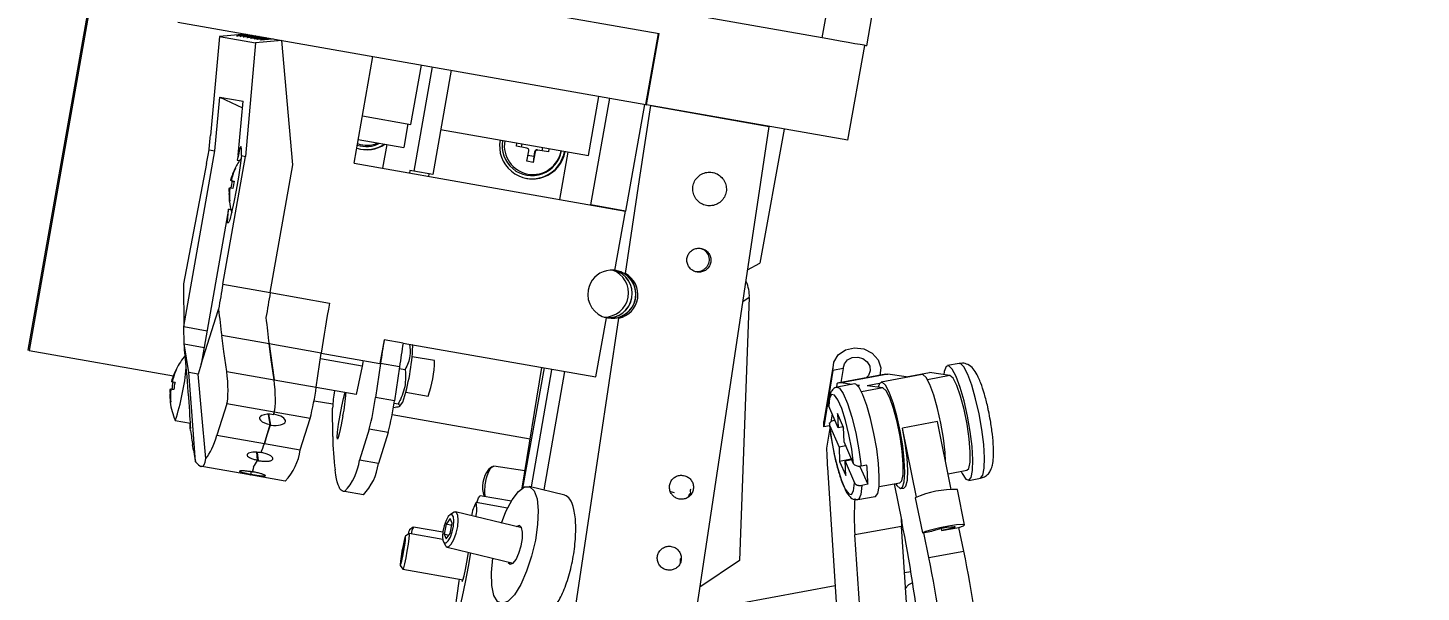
# Model space of a CAD drawing. Header units: millimetres. Extents: x 0 to 1189, y 0 to 841.
# Drawn here: x 621.78 to 644.91, y 577.11 to 586.48 of the extents above; entities that cross this region are included whole.
import ezdxf

# ---------------------------------------------------------------- set-up
doc = ezdxf.new("R2010")
doc.units = ezdxf.units.MM
doc.layers.get('0').update_dxf_attribs({"lineweight": 18})
doc.layers.add('尺寸线层', color=3, linetype='Continuous', lineweight=18)
doc.dimstyles.new('ISO-25', dxfattribs={"dimtxt": 2.5, "dimasz": 2.5, "dimexe": 1.25, "dimexo": 0.625, "dimtad": 1, "dimtxsty": 'Standard', "dimcen": 2.5, "dimdle": 5, "dimadec": 0, "dimazin": 0, "dimtfac": 1, "dimtmove": 0, "dimatfit": 3, "dimfxl": 1, "dimarcsym": 0})

# ---------------------------------------------------------------- blocks, each defined once
blk = doc.blocks.new('*X16')
at = {"layer": '尺寸线层', "linetype": 'Continuous'}
for points in [[(668.669, 617.13), (668.63, 612.994), (667.291, 613.23)], [(655.16, 540.519), (656.538, 544.419), (655.199, 544.655)]]:
    blk.add_hatch(color=0, dxfattribs=at).paths.add_polyline_path(points, flags=0)
at = {"layer": '尺寸线层', "color": 0, "linetype": 'Continuous'}
for p, q in [((666.554, 617.503), (670.638, 616.783)), ((668.669, 617.13), (655.16, 540.519)), ((625.228, 545.797), (657.13, 540.172))]:
    blk.add_line(p, q, dxfattribs=at)
at = {"layer": '尺寸线层', "color": 0, "insert": (658.421, 579.44), "char_height": 3.5, "width": 28.93855, "attachment_point": 5, "rotation": 80.0001}
blk.add_mtext('388,96', dxfattribs=at)

msp = doc.modelspace()

# ---------------------------------------------------------------- linework, layer by layer
at = {"color": 7, "linetype": 'Continuous', "lineweight": 15}
for p, q in [((634.9635, 586.3145), (637.1862, 598.9201)), ((635.7032, 586.1841), (637.9259, 598.7896)), ((623.2356, 589.3979), (621.777, 581.1255)), ((623.2549, 589.3945), (621.7962, 581.1221)), ((624.266, 586.5761), (632.0365, 585.2059)), ((630.0389, 586.7767), (632.2568, 586.3856)), ((634.9635, 586.3145), (632.4078, 586.7652)), ((624.9564, 586.3387), (624.8085, 584.6917)), ((625.394, 586.3772), (624.9564, 586.3387)), ((624.9564, 586.3387), (625.558, 586.2327)), ((625.4306, 586.3646), (625.4301, 586.3709)), ((625.4908, 586.354), (625.4902, 586.3602)), ((625.5389, 586.3455), (625.5383, 586.3518)), ((625.5991, 586.3349), (625.5985, 586.3411)), ((632.0365, 585.2059), (632.2449, 586.3877)), ((632.0457, 585.2043), (632.2568, 586.3856)), ((625.558, 586.2327), (625.3887, 584.3473)), ((625.9956, 586.2711), (625.558, 586.2327)), ((625.6592, 586.3243), (625.6587, 586.3305)), ((625.7194, 586.3136), (625.7188, 586.3199)), ((625.7675, 586.3052), (625.767, 586.3114)), ((625.8277, 586.2945), (625.8271, 586.3008)), ((626.175, 584.2086), (625.9956, 586.2711)), ((635.3878, 584.615), (635.6692, 586.1901)), ((627.1927, 584.2323), (627.5053, 586.0049)), ((628.1365, 584.8782), (628.3102, 585.863)), ((628.4883, 585.8316), (628.1826, 584.0983)), ((628.8028, 585.7761), (628.4972, 584.0429)), ((624.8833, 584.4364), (624.9638, 585.3328)), ((624.9638, 585.3328), (625.3489, 585.2649)), ((624.9638, 585.3328), (625.3386, 585.1503)), ((625.2683, 584.3685), (625.3489, 585.2649)), ((631.083, 584.3586), (631.2567, 585.3435)), ((631.1246, 583.539), (631.4372, 585.3116)), ((632.0153, 585.2097), (631.6993, 583.4376)), ((632.0365, 585.2059), (632.0457, 585.2043)), ((635.3878, 584.615), (632.0457, 585.2043)), ((632.1161, 585.1919), (634.0821, 584.8453)), ((627.3316, 585.0201), (628.1341, 584.8786)), ((628.086, 584.8871), (628.0165, 584.4932)), ((628.1341, 584.8786), (628.1365, 584.8782)), ((628.6292, 584.7913), (631.083, 584.3586)), ((634.3344, 584.8008), (633.929, 582.5714)), ((627.2622, 584.6262), (628.0165, 584.4932)), ((627.6704, 584.1481), (627.7398, 584.542)), ((629.8864, 584.5148), (629.8958, 584.568)), ((630.0594, 584.4843), (629.8864, 584.5148)), ((629.9716, 584.4998), (629.981, 584.553)), ((630.3211, 584.493), (630.3118, 584.4398)), ((624.3687, 581.5176), (624.8833, 584.4364)), ((624.7862, 584.4535), (624.8833, 584.4364)), ((625.0139, 582.222), (625.3887, 584.3473)), ((625.2683, 584.3685), (625.2536, 584.2851)), ((625.2536, 584.2851), (625.2922, 584.2783)), ((625.2683, 584.3685), (625.2734, 584.3676)), ((625.3234, 584.3588), (625.3887, 584.3473)), ((630.0612, 584.2647), (630.0918, 584.438)), ((630.1674, 584.2459), (630.0612, 584.2647)), ((630.1741, 584.3432), (630.0781, 584.3602)), ((630.1979, 584.4193), (630.1674, 584.2459)), ((630.1741, 584.3432), (630.1674, 584.2459)), ((630.1878, 584.4211), (630.1741, 584.3432)), ((630.1979, 584.4193), (630.1878, 584.4211)), ((630.2341, 584.4535), (630.2442, 584.4517)), ((630.4172, 584.4212), (630.2442, 584.4517)), ((630.4266, 584.4744), (630.4172, 584.4212)), ((630.6072, 583.6302), (630.7461, 584.4181)), ((624.7434, 584.2257), (624.3606, 582.2278)), ((625.2231, 584.1458), (625.2175, 584.1504)), ((625.8003, 582.0833), (626.175, 584.2086)), ((627.1927, 584.2323), (631.6993, 583.4376)), ((628.1201, 584.1094), (628.1131, 584.07)), ((628.1826, 584.0983), (628.1201, 584.1094)), ((628.4972, 584.0429), (628.1826, 584.0983)), ((628.4346, 584.0539), (628.4277, 584.0145)), ((625.1242, 583.8253), (625.1386, 583.8227)), ((625.1595, 583.9409), (625.145, 583.9435)), ((625.1283, 583.6085), (625.1215, 583.606)), ((625.1094, 583.4671), (624.6555, 580.8929)), ((625.148, 583.4603), (625.1094, 583.4671)), ((631.6993, 583.4376), (631.1246, 583.539)), ((631.5233, 582.4529), (631.6993, 583.4376)), ((631.5233, 582.4529), (631.6977, 582.4003)), ((633.7251, 582.4639), (633.929, 582.5714)), ((624.3606, 582.2278), (624.3687, 581.5176)), ((625.0139, 582.222), (625.8003, 582.0833)), ((625.8003, 582.0833), (626.7833, 581.91)), ((633.7538, 582.0018), (633.5921, 577.6302)), ((624.6555, 580.8929), (624.9372, 581.7868)), ((624.9372, 581.7868), (624.9435, 581.8068)), ((624.3719, 581.2309), (624.3687, 581.5176)), ((624.3687, 581.5176), (624.7537, 581.4497)), ((631.2062, 580.6814), (631.3826, 581.6662)), ((631.5863, 581.6578), (631.406, 581.6652)), ((625.7816, 581.231), (624.9952, 581.3696)), ((627.6895, 581.3015), (627.62, 580.9076)), ((627.6895, 581.3015), (627.6925, 581.301)), ((628.007, 581.2455), (627.6925, 581.301)), ((628.007, 581.2455), (631.2062, 580.6814)), ((621.7962, 581.1221), (621.777, 581.1255)), ((621.7962, 581.1221), (624.1925, 580.6996)), ((624.4476, 580.7584), (624.3719, 581.2309)), ((624.3719, 581.2309), (624.7047, 581.1722)), ((625.7816, 581.231), (625.8644, 580.6351)), ((626.6481, 581.0781), (625.7816, 581.231)), ((626.5647, 580.5116), (626.6481, 581.0781)), ((626.6482, 581.0789), (627.62, 580.9076)), ((628.5267, 580.9531), (628.1557, 581.0185)), ((628.1665, 581.1916), (628.1565, 581.2191)), ((624.2432, 580.8028), (624.2376, 580.8075)), ((624.6555, 580.8929), (624.6044, 580.7308)), ((627.3284, 580.8597), (626.634, 580.9822)), ((627.3284, 580.8597), (627.2284, 580.39)), ((627.342, 580.9566), (627.3284, 580.8597)), ((627.6311, 580.9048), (627.5477, 580.3383)), ((627.9456, 580.8494), (627.6311, 580.9048)), ((627.9456, 580.8494), (627.8622, 580.2828)), ((627.9415, 580.8213), (628.0405, 580.8039)), ((629.9809, 578.833), (630.3079, 580.8398)), ((630.3498, 580.8324), (629.9869, 578.837)), ((635.1415, 580.792), (634.9901, 579.855)), ((635.1433, 580.8789), (634.9918, 579.942)), ((635.3133, 580.8237), (635.1415, 580.792)), ((635.3133, 580.8237), (635.2752, 580.5882)), ((637.238, 580.9076), (637.0445, 580.8718)), ((624.1796, 580.5979), (624.1652, 580.6005)), ((624.2203, 580.5908), (624.1796, 580.5979)), ((624.6044, 580.7308), (624.4476, 580.7584)), ((625.078, 580.7738), (625.8644, 580.6351)), ((625.8644, 580.6351), (626.5647, 580.5116)), ((635.2086, 580.5677), (635.1989, 580.5075)), ((635.5, 580.566), (635.2097, 580.5123)), ((636.0197, 580.7258), (635.2456, 580.5827)), ((636.0524, 580.7263), (635.2783, 580.5832)), ((635.4551, 580.5577), (635.2783, 580.5832)), ((635.9169, 580.5748), (635.7108, 580.5367)), ((635.9261, 580.7085), (635.933, 580.7513)), ((636.6218, 580.7225), (635.9445, 580.5973)), ((636.0197, 580.7258), (636.0524, 580.7263)), ((636.3594, 580.682), (636.0524, 580.7263)), ((636.3594, 580.682), (636.7464, 580.7535)), ((637.0841, 580.7048), (636.7464, 580.7535)), ((624.1444, 580.4823), (624.1588, 580.4798)), ((627.2284, 580.39), (626.5641, 580.5071)), ((627.8622, 580.2828), (627.5477, 580.3383)), ((628.0515, 580.4276), (628.4225, 580.3622)), ((635.5853, 580.5389), (635.5467, 580.5445)), ((635.5568, 580.5336), (635.5853, 580.5389)), ((635.9714, 580.4991), (635.7108, 580.5367)), ((624.1485, 580.2655), (624.1416, 580.263)), ((625.0794, 580.234), (624.9167, 579.7175)), ((625.8658, 580.0954), (625.0794, 580.234)), ((625.8533, 580.0555), (625.8658, 580.0954)), ((626.4608, 579.9904), (625.8658, 580.0954)), ((626.5273, 580.2879), (626.8386, 580.233)), ((626.8399, 579.6912), (626.8346, 580.1662)), ((627.8458, 580.1784), (627.8742, 580.1734)), ((627.8567, 580.2462), (627.9241, 580.2343)), ((627.9463, 580.194), (628.0024, 580.2613)), ((635.2285, 579.8352), (635.0719, 580.1981)), ((624.2245, 579.9605), (624.2218, 579.9633)), ((624.2245, 579.9605), (624.476, 579.9161)), ((625.7031, 579.5789), (625.8017, 579.892)), ((625.8017, 579.892), (625.7733, 580.0619)), ((625.8086, 579.8824), (625.7991, 579.8837)), ((626.298, 579.474), (626.4608, 579.9904)), ((627.8248, 580.0591), (630.1149, 579.6553)), ((634.9901, 579.855), (634.9918, 579.942)), ((635.0853, 579.8726), (634.9901, 579.855)), ((635.086, 579.8801), (635.2427, 579.5172)), ((635.1279, 580.0684), (635.1065, 579.9358)), ((635.1744, 579.9607), (635.1571, 579.9575)), ((635.318, 579.8419), (635.218, 580.0737)), ((635.218, 580.0737), (635.2285, 579.8352)), ((636.879, 579.9401), (636.2984, 579.8328)), ((637.1067, 578.8138), (636.879, 579.9401)), ((624.9167, 579.7175), (625.7031, 579.5789)), ((627.4437, 579.8171), (627.281, 579.3006)), ((627.7583, 579.7617), (627.4437, 579.8171)), ((627.7583, 579.7617), (627.5955, 579.2452)), ((635.0897, 579.8321), (635.0357, 579.4984)), ((635.3141, 579.851), (635.2285, 579.8352)), ((635.308, 579.8499), (635.3188, 579.8249)), ((635.3286, 579.6034), (635.318, 579.8419)), ((636.53, 578.6871), (636.2984, 579.8328)), ((624.5261, 579.466), (624.5121, 579.5533)), ((625.5909, 579.2997), (625.576, 579.4308)), ((625.7031, 579.5789), (626.298, 579.474)), ((635.3567, 579.5383), (635.2427, 579.5172)), ((635.2427, 579.5172), (635.2532, 579.2787)), ((635.4852, 579.2404), (635.3286, 579.6034)), ((624.6676, 579.1942), (624.6511, 579.1971)), ((625.4616, 579.0542), (624.6676, 579.1942)), ((625.5201, 579.1888), (625.5271, 579.1876)), ((625.588, 579.2941), (625.605, 579.2913)), ((627.5955, 579.2452), (627.281, 579.3006)), ((629.4772, 579.1882), (629.4248, 579.1446)), ((630.0282, 579.1233), (629.5124, 579.201)), ((635.0511, 579.1777), (635.2318, 576.4189)), ((635.4467, 579.3145), (635.2532, 579.2787)), ((635.2532, 579.2787), (635.3533, 579.0468)), ((635.4568, 579.3064), (635.3427, 579.2853)), ((635.3427, 579.2853), (635.4994, 578.9224)), ((635.3533, 579.0468), (635.3427, 579.2853)), ((635.446, 579.3314), (635.4467, 579.3145)), ((635.4467, 579.3145), (635.4507, 579.3053)), ((635.5898, 579.1969), (635.7185, 578.8987)), ((635.7044, 579.2167), (635.6077, 579.1988)), ((626.0489, 578.9507), (625.4616, 579.0542)), ((625.4857, 579.0651), (625.4817, 579.1071)), ((625.5069, 579.1062), (625.5105, 579.1056)), ((626.8905, 579.0491), (626.8765, 579.1364)), ((637.0541, 579.0736), (637.3662, 579.1313)), ((637.3971, 578.9641), (637.5906, 578.9999)), ((627.0319, 578.7773), (627.0154, 578.7802)), ((627.3465, 578.7219), (627.0319, 578.7773)), ((629.8034, 578.6199), (629.2837, 578.7079)), ((630.6887, 578.7207), (630.0971, 578.8639)), ((632.443, 578.7798), (632.5073, 578.7642)), ((635.7185, 578.8987), (635.6218, 578.8808)), ((635.908, 578.8617), (636.2535, 578.9256)), ((636.1564, 578.9077), (636.2836, 578.2784)), ((636.2716, 578.8273), (636.32, 578.8362)), ((637.3283, 578.2256), (637.2099, 578.8113)), ((629.7409, 578.5028), (629.2187, 578.5948)), ((635.5551, 578.644), (635.8453, 578.6976)), ((636.5087, 578.6756), (636.6271, 578.0899)), ((628.7224, 578.2371), (628.6885, 578.0685)), ((628.7895, 578.3283), (628.7224, 578.2371)), ((628.8155, 578.2146), (628.7224, 578.2371)), ((628.8412, 578.4299), (628.7849, 578.3911)), ((628.7889, 578.0822), (628.8228, 578.2509)), ((628.8228, 578.2509), (628.7895, 578.3283)), ((629.9748, 578.1733), (628.8761, 578.4392)), ((636.2749, 578.3212), (636.2817, 578.2002)), ((628.1072, 578.0795), (628.0448, 578.0356)), ((628.6636, 577.9819), (628.1084, 578.0798)), ((628.176, 578.1847), (628.114, 578.1405)), ((628.6657, 578.1026), (628.1777, 578.1853)), ((628.6885, 578.0685), (628.7218, 577.991)), ((628.7651, 578.0499), (628.6885, 578.0685)), ((628.7218, 577.991), (628.7889, 578.0822)), ((636.2817, 578.2002), (635.5076, 578.0571)), ((635.6757, 575.4919), (635.5076, 578.0571)), ((636.4497, 575.635), (636.2817, 578.2002)), ((636.6271, 578.0899), (636.7819, 578.1185)), ((636.7332, 577.6822), (636.6499, 578.0941)), ((636.9439, 578.1295), (637.2335, 578.1831)), ((637.3137, 577.7895), (637.2341, 578.1832)), ((628.0123, 577.8955), (627.9813, 577.7261)), ((627.9938, 577.692), (628.0248, 577.8614)), ((628.0341, 577.9632), (628.0123, 577.8955)), ((628.0277, 577.8928), (628.0123, 577.8955)), ((628.0248, 577.8614), (628.0341, 577.9632)), ((628.6758, 577.9405), (628.7082, 577.8802)), ((628.735, 577.856), (629.8337, 577.5901)), ((636.7332, 577.6822), (637.3137, 577.7895)), ((627.9596, 577.5522), (628.0032, 577.4897)), ((627.9813, 577.7261), (627.9721, 577.6243)), ((627.9721, 577.6243), (627.9938, 577.692)), ((627.9995, 577.7229), (627.9813, 577.7261)), ((633.5921, 577.6302), (632.9348, 577.1917)), ((628.0042, 577.4889), (629.0012, 577.3131)), ((636.3321, 577.4308), (636.4349, 577.4498)), ((633.0309, 576.8207), (635.1795, 577.2178))]:
    msp.add_line(p, q, dxfattribs=at)
at = {"color": 8, "linetype": 'Continuous', "lineweight": 15}
for p, q in [((625.1591, 584.0019), (625.1663, 584.0006)), ((625.1246, 583.7643), (625.1174, 583.7656)), ((633.7538, 582.0018), (633.6449, 581.9291)), ((624.1792, 580.6589), (624.1864, 580.6577)), ((630.6845, 580.7734), (630.3429, 578.8044)), ((637.0841, 580.7048), (636.7131, 580.6362)), ((624.1448, 580.4213), (624.1376, 580.4226)), ((635.9714, 580.4991), (635.6178, 580.4338)), ((625.8086, 579.8824), (625.7786, 580.0619)), ((625.605, 579.2913), (625.5892, 579.4293)), ((636.9367, 578.1649), (636.9439, 578.1295))]:
    msp.add_line(p, q, dxfattribs=at)
at = {"color": 7, "linetype": 'Continuous', "lineweight": 15}
for points in [[(625.4301, 586.3709), (625.3549, 586.364), (625.2929, 586.3579), (625.2537, 586.3534), (625.2432, 586.3512), (625.2629, 586.3518), (625.31, 586.3549), (625.3771, 586.3601), (625.4541, 586.3666)], [(625.5143, 586.356), (625.4373, 586.3495), (625.3701, 586.3443), (625.3231, 586.3411), (625.3034, 586.3406), (625.3139, 586.3428), (625.3531, 586.3472), (625.415, 586.3534), (625.4902, 586.3602)], [(625.5624, 586.3475), (625.4854, 586.341), (625.4183, 586.3358), (625.3712, 586.3327), (625.3515, 586.3321), (625.362, 586.3343), (625.4012, 586.3388), (625.4632, 586.3449), (625.5383, 586.3518)], [(625.6226, 586.3369), (625.5455, 586.3304), (625.4784, 586.3252), (625.4314, 586.3221), (625.4117, 586.3215), (625.4222, 586.3237), (625.4614, 586.3282), (625.5233, 586.3343), (625.5985, 586.3411)], [(625.6827, 586.3263), (625.6057, 586.3198), (625.5386, 586.3145), (625.4916, 586.3114), (625.4718, 586.3109), (625.4823, 586.3131), (625.5216, 586.3176), (625.5835, 586.3237), (625.6587, 586.3305)], [(625.7429, 586.3157), (625.6659, 586.3092), (625.5987, 586.3039), (625.5517, 586.3008), (625.532, 586.3003), (625.5425, 586.3025), (625.5817, 586.3069), (625.6436, 586.3131), (625.7188, 586.3199)], [(625.791, 586.3072), (625.714, 586.3007), (625.6469, 586.2955), (625.5998, 586.2924), (625.5801, 586.2918), (625.5906, 586.294), (625.6298, 586.2985), (625.6918, 586.3046), (625.767, 586.3114)], [(625.8512, 586.2966), (625.7742, 586.2901), (625.707, 586.2849), (625.66, 586.2817), (625.6403, 586.2812), (625.6508, 586.2834), (625.69, 586.2878), (625.7519, 586.294), (625.8271, 586.3008)], [(635.7032, 586.1841), (635.696, 586.1854), (635.6603, 586.1917), (635.5959, 586.203), (635.5054, 586.219), (635.3923, 586.2389), (635.2607, 586.2621), (635.116, 586.2876), (634.9635, 586.3145)], [(631.6977, 582.4003), (631.932, 583.9636), (632.1161, 585.1919)], [(632.8207, 576.4305), (633.5271, 581.1428), (634.0821, 584.8453)], [(625.3234, 584.3588), (625.3035, 584.1968), (625.2736, 583.999), (625.2369, 583.7872), (625.1974, 583.5846), (625.1594, 583.4133), (625.1272, 583.2922), (625.1042, 583.2345), (625.093, 583.2465), (625.0948, 583.327), (625.1094, 583.4671)], [(625.2175, 584.1504), (625.2178, 584.1508), (625.2182, 584.151), (625.2189, 584.1511), (625.2197, 584.151), (625.2207, 584.1508), (625.2218, 584.1504), (625.2232, 584.1499), (625.2247, 584.1492)], [(625.1595, 583.9409), (625.1632, 583.9403), (625.1674, 583.9395), (625.1719, 583.9387), (625.1768, 583.9379), (625.1821, 583.9369), (625.1877, 583.9359), (625.1937, 583.9349), (625.2001, 583.9337)], [(625.1287, 583.6047), (625.127, 583.6046), (625.1256, 583.6046), (625.1244, 583.6046), (625.1234, 583.6047), (625.1226, 583.6049), (625.122, 583.6052), (625.1216, 583.6056), (625.1215, 583.606)], [(630.8547, 576.7772), (631.2644, 579.5103), (631.5863, 581.6578)], [(625.078, 580.7738), (625.0316, 581.1074), (624.9952, 581.3696)], [(624.3799, 581.1219), (624.3754, 581.1829), (624.3719, 581.2309)], [(625.8644, 580.6351), (625.818, 580.9688), (625.7816, 581.231)], [(635.1415, 580.792), (635.1559, 580.9294), (635.229, 581.0492), (635.3496, 581.133), (635.4993, 581.1679), (635.655, 581.1485), (635.7927, 581.0779), (635.8912, 580.9668), (635.9354, 580.8324), (635.9228, 580.7079)], [(635.3133, 580.8237), (635.332, 580.902), (635.3845, 580.966), (635.4623, 581.0052), (635.5525, 581.0133), (635.6404, 580.9888), (635.7115, 580.9358), (635.7541, 580.863), (635.7613, 580.7823), (635.7319, 580.7071), (635.6934, 580.6655)], [(624.2376, 580.8075), (624.2379, 580.8078), (624.2384, 580.8081), (624.239, 580.8081), (624.2398, 580.808), (624.2408, 580.8078), (624.242, 580.8074), (624.2433, 580.8069), (624.2449, 580.8062)], [(637.1865, 580.6891), (637.1223, 580.8122), (637.0654, 580.869), (637.0201, 580.8552), (636.9896, 580.7719), (636.982, 580.7195)], [(624.562, 579.2747), (624.498, 580.1056), (624.4476, 580.7584)], [(624.7338, 579.3275), (624.6613, 580.1133), (624.6044, 580.7308)], [(635.6392, 580.3871), (635.5763, 580.5076), (635.5206, 580.5632), (635.5, 580.566)], [(636.3262, 579.2998), (636.2994, 579.5372), (636.257, 579.7889), (636.2025, 580.0343), (636.1405, 580.2537), (636.0757, 580.4291), (636.0136, 580.5466), (635.9592, 580.5964), (635.9168, 580.5746), (635.8946, 580.5102)], [(637.0117, 579.2834), (637.0035, 579.425), (636.9767, 579.6624), (636.9343, 579.9141), (636.8798, 580.1595), (636.8177, 580.3789), (636.753, 580.5543), (636.6909, 580.6717), (636.6365, 580.7216), (636.6218, 580.7225)], [(637.3662, 579.1313), (637.3968, 579.163), (637.4188, 579.2688), (637.4215, 579.4381), (637.4046, 579.6544), (637.3696, 579.8965), (637.3201, 580.1407), (637.2609, 580.363), (637.1977, 580.5419), (637.1368, 580.6596), (637.0841, 580.7048)], [(637.2699, 579.1135), (637.2877, 579.0774), (637.3488, 578.9866), (637.4004, 578.9649), (637.4387, 579.0139), (637.4609, 579.1299), (637.4652, 579.3044), (637.4514, 579.5244), (637.4205, 579.7735), (637.3748, 580.0334), (637.3176, 580.2847), (637.2533, 580.5088), (637.1865, 580.6891)], [(627.0081, 580.0383), (626.9797, 579.8879), (626.952, 579.761), (626.9291, 579.677), (626.9146, 579.6486), (626.9107, 579.6802), (626.9179, 579.767), (626.9352, 579.8957), (626.96, 580.0468), (626.9884, 580.1972), (627.0162, 580.3241), (627.039, 580.4081), (627.0442, 580.4224)], [(635.4852, 579.2404), (635.4534, 579.48), (635.407, 579.7265), (635.35, 579.9586), (635.2874, 580.1559), (635.2246, 580.3014), (635.1671, 580.3822), (635.12, 580.3914), (635.0873, 580.3283), (635.0719, 580.1981)], [(635.8453, 578.6976), (635.8486, 578.6984), (635.8861, 578.7464), (635.9078, 578.86), (635.912, 579.0309), (635.8985, 579.2463), (635.8683, 579.4904), (635.8235, 579.7449), (635.7675, 579.991), (635.7045, 580.2105), (635.6392, 580.3871)], [(636.2535, 578.9256), (636.2841, 578.9573), (636.3061, 579.0631), (636.3088, 579.2324), (636.2919, 579.4487), (636.2569, 579.6908), (636.2074, 579.935), (636.1482, 580.1574), (636.085, 580.3362), (636.0241, 580.4539), (635.9714, 580.4991)], [(624.1489, 580.2618), (624.1472, 580.2616), (624.1458, 580.2616), (624.1445, 580.2616), (624.1435, 580.2618), (624.1427, 580.262), (624.1421, 580.2622), (624.1418, 580.2626), (624.1416, 580.263)], [(624.4768, 579.7943), (624.4739, 579.8341), (624.4716, 579.8653)], [(625.7991, 579.8837), (625.7453, 579.713), (625.7031, 579.5789)], [(635.086, 579.8801), (635.1178, 579.6406), (635.1643, 579.394), (635.2213, 579.162), (635.2839, 578.9646), (635.3467, 578.8192), (635.4041, 578.7383), (635.4512, 578.7291), (635.4839, 578.7923), (635.4994, 578.9224)], [(636.32, 578.8362), (636.3524, 578.8676), (636.377, 578.9685), (636.3836, 579.1304), (636.3719, 579.3401), (636.3427, 579.5807), (636.2984, 579.8328)], [(629.3706, 578.6932), (629.3624, 578.7764), (629.3681, 578.8887), (629.389, 579.0034), (629.4219, 579.103), (629.4617, 579.1723), (629.5025, 579.2009), (629.5124, 579.201)], [(636.1811, 578.9122), (636.2025, 578.878), (636.2569, 578.8282), (636.2993, 578.85), (636.3262, 578.9417), (636.3354, 579.0957), (636.3262, 579.2998)], [(627.0154, 578.7802), (626.9951, 578.7877), (626.9761, 578.8026), (626.9584, 578.8251), (626.9421, 578.855), (626.9271, 578.8924), (626.9135, 578.9372), (626.9013, 578.9894), (626.8905, 579.0491)], [(629.2288, 578.593), (629.2583, 578.6752), (629.2838, 578.7079)], [(629.6388, 578.2546), (629.7139, 578.4447), (629.816, 578.6408), (629.9215, 578.7814), (630.0226, 578.856), (630.1117, 578.8591), (630.1824, 578.7905), (630.2293, 578.6552), (630.2489, 578.4634), (630.2398, 578.2291), (630.2027, 577.9698), (630.1403, 577.7048), (630.0573, 577.4536), (629.9598, 577.235), (629.855, 577.065), (629.7508, 576.9564), (629.6547, 576.9172), (629.5741, 576.9503), (629.5148, 577.0532), (629.4812, 577.2183), (629.4759, 577.4333), (629.4976, 577.6714)], [(628.6604, 578.0302), (628.6674, 577.9629), (628.6879, 577.9255), (628.7187, 577.9238), (628.7551, 577.9579), (628.7916, 578.0228), (628.8227, 578.1086), (628.8435, 578.2021), (628.8509, 578.2891), (628.8439, 578.3565), (628.8234, 578.3939), (628.7926, 578.3956), (628.7562, 578.3614), (628.7197, 578.2965), (628.6886, 578.2108), (628.6678, 578.1173), (628.6604, 578.0302)], [(628.7082, 577.8802), (628.7229, 577.8619), (628.7605, 577.8598), (628.8049, 577.9015), (628.8494, 577.9807), (628.8873, 578.0853), (628.9127, 578.1993), (628.9218, 578.3055), (628.9132, 578.3877), (628.8882, 578.4333), (628.8506, 578.4354), (628.8412, 578.4299)], [(627.9722, 577.6977), (627.9619, 577.6199), (627.9579, 577.5686), (627.9608, 577.5516), (627.9701, 577.5714), (627.9844, 577.6251), (628.0016, 577.7045), (628.019, 577.7974), (628.034, 577.8898), (628.0442, 577.9676), (628.0483, 578.0189), (628.0454, 578.0359), (628.0361, 578.0161), (628.0218, 577.9624), (628.0046, 577.883), (627.9872, 577.7901), (627.9722, 577.6977)], [(628.0032, 577.4897), (628.0047, 577.4889), (628.016, 577.5131), (628.0335, 577.5786), (628.0544, 577.6755), (628.0757, 577.7889), (628.0939, 577.9016), (628.1065, 577.9964), (628.1114, 578.059), (628.1079, 578.0798), (628.1072, 578.0795)], [(629.965, 577.8737), (629.9861, 577.998), (629.9883, 578.1062), (629.9712, 578.1817), (629.9375, 578.2131), (629.8923, 578.1956), (629.8902, 578.1937)], [(637.2335, 578.1831), (637.3086, 578.21), (637.3273, 578.2274), (637.2863, 578.2325), (637.1928, 578.2244), (637.0624, 578.2044), (636.9172, 578.1759), (636.782, 578.1437), (636.6795, 578.1133), (636.6271, 578.0899)], [(636.7819, 578.1185), (636.8125, 578.1321), (636.8725, 578.1496), (636.9512, 578.168), (637.0342, 578.1839), (637.1066, 578.1945), (637.1553, 578.1978), (637.1715, 578.1932), (637.1522, 578.1816), (637.101, 578.1651), (637.0271, 578.1466), (636.9439, 578.1295)], [(629.749, 577.6106), (629.7526, 577.6022), (629.7863, 577.5708), (629.8315, 577.5882), (629.8814, 577.652), (629.9283, 577.7522), (629.965, 577.8737)], [(628.9356, 577.3247), (628.9302, 577.2902), (628.8957, 577.0508), (628.8724, 576.8528), (628.8618, 576.711), (628.8648, 576.6358), (628.8812, 576.6329), (628.9097, 576.7025), (628.9483, 576.8394), (628.994, 577.0334), (629.0436, 577.2702), (629.0932, 577.5322), (629.1326, 577.7598)], [(628.9847, 577.316), (628.9845, 577.3111), (628.9877, 577.285), (628.9997, 577.3084), (629.0186, 577.3777), (629.0415, 577.4824), (629.0649, 577.6065), (629.0853, 577.7312), (629.0909, 577.7699)]]:
    msp.add_lwpolyline(points, dxfattribs=at)
at = {"color": 8, "linetype": 'Continuous', "lineweight": 15}
for points in [[(630.1372, 578.8542), (630.4779, 580.7993), (630.4797, 580.8095)], [(637.3801, 580.7249), (637.3159, 580.848), (637.259, 580.9047), (637.238, 580.9076)], [(637.5906, 578.9999), (637.5939, 579.0007), (637.6322, 579.0497), (637.6544, 579.1657), (637.6587, 579.3402), (637.6449, 579.5601), (637.614, 579.8093), (637.5683, 580.0692), (637.5111, 580.3205), (637.4468, 580.5446), (637.3801, 580.7249)], [(635.2111, 580.5126), (635.2483, 580.4982), (635.3135, 580.4076), (635.385, 580.242), (635.4563, 580.0163), (635.5208, 579.751), (635.5729, 579.47), (635.6077, 579.1988)], [(635.6218, 578.8808), (635.6058, 578.7273), (635.5696, 578.6507), (635.5551, 578.644)]]:
    msp.add_lwpolyline(points, dxfattribs=at)
at = {"color": 7, "linetype": 'Continuous', "lineweight": 15}
for centre, radius, start, end in [((627.4037, 585.0059), 0.5485, 252.64026, 303.403), ((627.393, 585.0076), 0.4964, 252.75217, 296.63921), ((627.4086, 585.0049), 0.4739, 250.47627, 292.79089), ((627.3916, 585.0081), 0.5486, 260.01631, 303.39825), ((630.1562, 584.5213), 0.549, 169.92297, 350.07628), ((630.1455, 584.5232), 0.4972, 169.91308, 350.08707), ((630.1615, 584.5207), 0.4751, 169.94637, 259.94572), ((630.0524, 584.445), 0.04, 349.94338, 79.9476), ((593.8516, 590.1429), 31.4534, 349.15656, 349.57879), ((626.1159, 583.7113), 1, 142.87132, 153.95087), ((628.9314, 583.4461), 3.7722, 165.86054, 167.14893), ((630.1437, 584.5238), 0.5496, 260.06067, 350.04564), ((630.1607, 584.5208), 0.4751, 260.05329, 350.0526), ((630.2272, 584.4141), 0.04, 80.05886, 170.04993), ((630.2373, 584.4124), 0.04, 80.03963, 170.06916), ((626.1159, 583.7113), 1, 159.17042, 163.49258), ((626.1139, 583.7121), 0.9978, 153.94303, 163.11769), ((626.1232, 583.71), 1.0001, 153.95332, 163.1074), ((621.9134, 565.3987), 18.7042, 79.94411, 80.07059), ((626.2244, 583.6922), 1.086, 166.8327, 173.16651), ((626.3361, 583.6725), 1.1656, 167.04919, 172.95002), ((626.1159, 583.7113), 1, 176.36415, 180.82958), ((626.115, 583.7113), 0.9991, 176.88826, 186.05187), ((626.1159, 583.7113), 1, 186.04913, 197.12868), ((626.1222, 583.7101), 0.9991, 176.8884, 186.05172), ((631.4717, 582.0559), 0.3997, 259.93448, 169.95847), ((631.3503, 582.0776), 0.4001, 268.88504, 71.11512), ((631.4105, 582.067), 0.4, 264.46883, 75.53158), ((631.4105, 582.067), 0.4001, 265.1369, 74.64752), ((631.4707, 582.0564), 0.4, 260.08431, 79.91531), ((656.6536, 576.6416), 32.1281, 169.9974, 170.74837), ((657.44, 576.5029), 32.1281, 169.9974, 170.74837), ((631.4716, 582.0558), 0.3996, 169.94647, 258.04827), ((656.3989, 576.6722), 30.0752, 169.97029, 171.57592), ((655.0642, 576.8578), 27.73, 170.77985, 171.60813), ((655.2711, 576.8195), 27.6211, 170.77906, 171.61061), ((625.1361, 580.3684), 1, 137.73135, 153.95087), ((624.6084, 581.3393), 3.5611, 342.37809, 357.62174), ((625.1349, 580.3688), 0.9987, 153.94708, 163.11363), ((625.1428, 580.3673), 0.9995, 153.95067, 163.11005), ((620.525, 581.1878), 3.8977, 341.64572, 354.86243), ((626.8081, 580.9515), 1.7186, 339.9471, 0.0529), ((625.245, 580.3492), 1.0865, 166.83402, 173.16519), ((625.1361, 580.3684), 1, 159.17042, 163.49258), ((625.3548, 580.3298), 1.1642, 167.04546, 172.95375), ((635.2636, 580.485), 0.0994, 81.47619, 123.58143), ((625.1361, 580.3684), 1, 176.36415, 180.82958), ((625.1363, 580.3684), 1.0002, 176.89133, 186.04451), ((625.1424, 580.3671), 0.9991, 176.88826, 186.05187), ((620.1082, 557.3679), 23.4641, 79.95837, 80.05921), ((622.1925, 581.1126), 4.4134, 345.26962, 352.17302), ((629.2435, 580.0254), 2.413, 169.78318, 176.6535), ((624.6121, 580.542), 2.4484, 348.12826, 357.14728), ((623.1769, 580.9391), 4.4119, 345.26782, 352.17357), ((625.1361, 580.3684), 1, 186.04913, 203.89686), ((623.488, 580.8843), 4.4154, 345.27054, 352.17085), ((630.8291, 579.6753), 3.9892, 179.77078, 187.76274), ((625.3782, 579.5909), 0.9272, 316.33439, 352.75762), ((643.7258, 579.7532), 8.6938, 181.67894, 183.79493), ((626.361, 579.4176), 0.9274, 316.33801, 352.754), ((626.6756, 579.3621), 0.9273, 316.33591, 352.75508), ((633.0835, 578.9412), 2.6354, 359.07667, 6.00161), ((629.8026, 578.852), 0.4778, 142.23929, 198.98986), ((637.1635, 577.1717), 1.6402, 88.37883, 113.5286), ((629.7784, 578.2715), 0.6464, 149.98769, 170.7689), ((628.5716, 578.4813), 0.657, 349.06828, 9.94769), ((639.2299, 578.3651), 3.735, 175.43057, 184.72961), ((615.8112, 574.0999), 20.8944, 5.98954, 11.53578), ((628.3013, 578.0378), 0.2136, 151.24371, 172.07379), ((628.3859, 578.0557), 0.2452, 148.09897, 175.71569), ((616.8305, 573.6126), 20.9048, 5.6698, 11.5254), ((616.2522, 573.5057), 20.9025, 5.66948, 11.52572)]:
    msp.add_arc(centre, radius, start, end, dxfattribs=at)
for centre, major_axis, ratio, start_param, end_param in [((624.6882, 584.713), (0.179, 1.9993), 0.0606466, 4.587693, 4.7072057), ((625.2535, 583.8634), (0.0582, 0.6498), 0.0606466, 5.5848421, 6.9711619), ((631.5057, 582.0502), (-0.1681, 0.3637), 0.9946812, 2.9099554, 5.3462299), ((633.1922, 582.0864), (-0.3739, 0.4698), 0.8933505, 3.9471083, 4.4170519), ((625.2506, 582.1803), (-0.1443, 2.0546), 0.163856, 1.7420463, 1.9648474), ((626.037, 582.0416), (-0.1443, 2.0546), 0.163856, 1.7420463, 1.9648474), ((626.037, 582.0416), (-0.1443, 2.0546), 0.163856, 1.7420463, 1.9648474), ((624.4257, 580.4936), (-0.0525, 0.6693), 0.0145751, 2.7887616, 5.9303543), ((625.0269, 580.6116), (-0.0289, 0.4109), 0.163856, 3.5356437, 5.10644), ((625.8133, 580.473), (-0.0289, 0.4109), 0.163856, 3.5356437, 5.10644), ((625.8133, 580.473), (-0.0289, 0.4109), 0.163856, 3.5356437, 5.10644), ((624.4257, 580.4936), (-0.0445, 0.6679), 0.0177016, 3.4863064, 3.6697446), ((625.8275, 579.9738), (0.2057, -0.0271), 0.4078665, 1.4990906, 4.6406833), ((625.8275, 579.9738), (0.2263, -0.0298), 0.4078665, 4.6825896, 7.7822759), ((623.2831, 595.77), (-1.2921, 16.4745), 0.0145751, 2.893738, 2.9632945), ((624.1292, 585.3817), (-0.4329, 6.1638), 0.163856, 3.3192457, 3.5356437), ((623.2971, 595.6827), (-1.2921, 16.4745), 0.0145751, 2.9632945, 3.050561), ((624.9155, 585.2431), (-0.4329, 6.1638), 0.163856, 3.4652449, 3.5356437), ((624.9155, 585.2431), (-0.4329, 6.1638), 0.163856, 3.4685835, 3.5356437), ((623.2971, 595.6827), (-1.3683, 16.4863), 0.0571439, 3.0392885, 3.1265549), ((624.1598, 585.3763), (-0.5131, 6.1823), 0.0571439, 3.1265549, 3.345093), ((624.9232, 585.2417), (-0.5439, 6.1877), 0.0569968, 3.2633804, 3.344835), ((624.9232, 585.2417), (-0.5439, 6.1877), 0.0569968, 3.2667166, 3.344835), ((624.9155, 585.2431), (-0.4329, 6.1638), 0.163856, 3.3192457, 3.3985739), ((624.9155, 585.2431), (-0.4329, 6.1638), 0.163856, 3.3192457, 3.3951379), ((624.9232, 585.2417), (-0.5439, 6.1877), 0.0569968, 3.1262969, 3.196713), ((624.9232, 585.2417), (-0.5439, 6.1877), 0.0569968, 3.1262969, 3.1933748)]:
    msp.add_ellipse(centre, major_axis=major_axis, ratio=ratio, start_param=start_param, end_param=end_param, dxfattribs=at)
for points, knots in [([(633.141, 584.0801), (633.1095, 584.0825), (633.0466, 584.0874), (632.9561, 584.0545), (632.8815, 583.9957), (632.8308, 583.9148), (632.8097, 583.8217), (632.8207, 583.7267), (632.8625, 583.6405), (632.9303, 583.5729), (633.0023, 583.5384), (633.079, 583.5231), (633.1585, 583.5274), (633.2466, 583.564), (633.3175, 583.6277), (633.3631, 583.7115), (633.3785, 583.8057), (633.3617, 583.8999), (633.3147, 583.9834), (633.2429, 584.0467), (633.1798, 584.0727), (633.145, 584.0793), (633.141, 584.0801)], [0, 0, 0, 0, 0.0940895, 0.1881775, 0.2822629, 0.376351, 0.4704482, 0.5645384, 0.6586187, 0.7527135, 0.8467979, 0.8933368, 0.9874295, 1.0815151, 1.1756046, 1.2696976, 1.3637865, 1.4578803, 1.5519669, 1.6460552, 1.740143, 1.752549, 1.752549, 1.752549, 1.752549]), ([(625.1174, 583.7656), (625.1178, 583.7723), (625.1186, 583.7857), (625.1202, 583.8036), (625.1218, 583.8171), (625.1232, 583.8243), (625.1239, 583.825), (625.1242, 583.8253)], [0, 0, 0, 0, 0.012884472, 0.025771261, 0.038560729, 0.051303965, 0.060349514, 0.060349514, 0.060349514, 0.060349514]), ([(625.1386, 583.8227), (625.1374, 583.8223), (625.1349, 583.8214), (625.1312, 583.8117), (625.1279, 583.797), (625.1257, 583.7803), (625.1249, 583.769), (625.1246, 583.7643)], [0, 0, 0, 0, 0.013171323, 0.026346705, 0.039415986, 0.052443609, 0.061692914, 0.061692914, 0.061692914, 0.061692914]), ([(625.145, 583.9435), (625.1448, 583.9442), (625.1444, 583.9455), (625.1464, 583.9556), (625.15, 583.9702), (625.1545, 583.9865), (625.1577, 583.9974), (625.1591, 584.0019)], [0, 0, 0, 0, 0.012878514, 0.02576287, 0.038543955, 0.051280173, 0.060318429, 0.060318429, 0.060318429, 0.060318429]), ([(625.1663, 584.0006), (625.1645, 583.9942), (625.1608, 583.9812), (625.1574, 583.9637), (625.1561, 583.9501), (625.157, 583.9425), (625.1587, 583.9414), (625.1595, 583.9409)], [0, 0, 0, 0, 0.013196021, 0.026387976, 0.039482015, 0.052529372, 0.061790207, 0.061790207, 0.061790207, 0.061790207]), ([(632.9502, 582.8183), (632.9277, 582.8201), (632.8827, 582.8235), (632.8181, 582.8), (632.7648, 582.758), (632.7286, 582.7003), (632.7135, 582.6338), (632.7214, 582.5659), (632.7513, 582.5043), (632.7997, 582.456), (632.8511, 582.4314), (632.9059, 582.4205), (632.9627, 582.4236), (633.0256, 582.4497), (633.0762, 582.4952), (633.1088, 582.555), (633.1198, 582.6223), (633.1078, 582.6896), (633.0743, 582.7493), (633.023, 582.7945), (632.9779, 582.813), (632.9531, 582.8178), (632.9502, 582.8183)], [0, 0, 0, 0, 0.0672024, 0.1344061, 0.2016095, 0.2688221, 0.3360271, 0.4032377, 0.4704403, 0.5376497, 0.6048544, 0.6380992, 0.7053044, 0.7725095, 0.8397097, 0.9069189, 0.9741236, 1.0413354, 1.1085425, 1.175747, 1.242953, 1.2518184, 1.2518184, 1.2518184, 1.2518184]), ([(632.9308, 582.8217), (632.9464, 582.8178), (632.9821, 582.8086), (633.0227, 582.7798), (633.0529, 582.7445), (633.0725, 582.7083), (633.0848, 582.6649), (633.0868, 582.6168), (633.077, 582.5677), (633.0557, 582.5223), (633.0253, 582.4844), (632.9798, 582.4489), (632.9201, 582.4254), (632.8736, 582.429), (632.853, 582.4306)], [0, 0, 0, 0, 0.04848847, 0.11102024, 0.14845467, 0.18996658, 0.23513374, 0.2831103, 0.33260844, 0.38206681, 0.42992717, 0.47493817, 0.55306237, 0.61513815, 0.61513815, 0.61513815, 0.61513815]), ([(628.1107, 581.2272), (628.1189, 581.1611), (628.1373, 581.0122), (628.0751, 580.8783), (628.0405, 580.8039)], [0, 0, 0, 0, 0.19462176, 0.43788727, 0.43788727, 0.43788727, 0.43788727]), ([(628.0405, 580.8039), (628.0449, 580.7332), (628.0554, 580.5637), (627.9964, 580.3707), (627.9368, 580.2583), (627.9241, 580.2343)], [0, 0, 0, 0, 0.21302173, 0.51062222, 0.59129782, 0.59129782, 0.59129782, 0.59129782]), ([(637.5603, 580.6671), (637.5521, 580.6849), (637.5253, 580.7427), (637.4798, 580.814), (637.3991, 580.8853), (637.3061, 580.9181), (637.2558, 580.9064), (637.2384, 580.9024)], [0, 0, 0, 0, 0.06154853, 0.20015157, 0.31125991, 0.39354678, 0.43680589, 0.43680589, 0.43680589, 0.43680589]), ([(624.1652, 580.6005), (624.165, 580.6012), (624.1646, 580.6026), (624.1665, 580.6126), (624.1701, 580.6272), (624.1746, 580.6436), (624.1779, 580.6544), (624.1792, 580.6589)], [0, 0, 0, 0, 0.012876773, 0.025762945, 0.038542215, 0.051280246, 0.060318602, 0.060318602, 0.060318602, 0.060318602]), ([(624.1864, 580.6577), (624.1846, 580.6512), (624.1809, 580.6383), (624.1775, 580.6207), (624.1762, 580.6072), (624.1771, 580.5995), (624.1789, 580.5984), (624.1796, 580.5979)], [0, 0, 0, 0, 0.013198388, 0.026391036, 0.039486423, 0.052534925, 0.061797836, 0.061797836, 0.061797836, 0.061797836]), ([(637.58, 580.6223), (637.5769, 580.6301), (637.5706, 580.6464), (637.5638, 580.66), (637.5603, 580.6671)], [0, 0, 0, 0, 0.023500016, 0.048983554, 0.048983554, 0.048983554, 0.048983554]), ([(637.7245, 580.1182), (637.7201, 580.1406), (637.7012, 580.2389), (637.6573, 580.4017), (637.6123, 580.5435), (637.5855, 580.6087), (637.58, 580.6223)], [0, 0, 0, 0, 0.06022171, 0.26430581, 0.47099498, 0.52512762, 0.52512762, 0.52512762, 0.52512762]), ([(624.1376, 580.4226), (624.138, 580.4293), (624.1388, 580.4427), (624.1403, 580.4607), (624.142, 580.4741), (624.1434, 580.4814), (624.1441, 580.482), (624.1444, 580.4823)], [0, 0, 0, 0, 0.012884728, 0.025770797, 0.038560763, 0.051301274, 0.060347776, 0.060347776, 0.060347776, 0.060347776]), ([(624.1588, 580.4798), (624.1576, 580.4793), (624.1551, 580.4784), (624.1513, 580.4687), (624.1481, 580.4541), (624.1458, 580.4373), (624.1451, 580.426), (624.1448, 580.4213)], [0, 0, 0, 0, 0.013169805, 0.026344391, 0.039412882, 0.052446847, 0.061687858, 0.061687858, 0.061687858, 0.061687858]), ([(635.2156, 580.5079), (635.2072, 580.5083), (635.1736, 580.5096), (635.1269, 580.4656), (635.0947, 580.4067), (635.0746, 580.3254), (635.0703, 580.2404), (635.068, 580.195)], [0, 0, 0, 0, 0.0223055, 0.0890213, 0.15846186, 0.26193552, 0.38104625, 0.38104625, 0.38104625, 0.38104625]), ([(625.8658, 580.0954), (625.8639, 580.0894), (625.8606, 580.0789), (625.8573, 580.0683), (625.8558, 580.0637)], [0, 0, 0, 0, 0.018591334, 0.033196964, 0.033196964, 0.033196964, 0.033196964]), ([(627.9241, 580.2343), (627.9404, 580.219), (627.9709, 580.1903), (627.9049, 580.1788), (627.8742, 580.1734)], [0, 0, 0, 0, 0.06610975, 0.1236404, 0.1236404, 0.1236404, 0.1236404]), ([(637.5919, 579.0044), (637.6146, 579.0093), (637.6664, 579.0204), (637.7263, 579.075), (637.7694, 579.1439), (637.7956, 579.2294), (637.8096, 579.3454), (637.8095, 579.5152), (637.7915, 579.7265), (637.7623, 579.9363), (637.7355, 580.0653), (637.7245, 580.1182)], [0, 0, 0, 0, 0.0653521, 0.1490197, 0.2335041, 0.3463912, 0.5108987, 0.6995429, 0.8968865, 1.0866183, 1.2189091, 1.2189091, 1.2189091, 1.2189091]), ([(635.0801, 579.9207), (635.0839, 579.8831), (635.0952, 579.7733), (635.1251, 579.5765), (635.1719, 579.3427), (635.2278, 579.1236), (635.2887, 578.9346), (635.354, 578.7836), (635.4092, 578.7002), (635.4791, 578.6411), (635.5308, 578.6464), (635.5495, 578.6484)], [0, 0, 0, 0, 0.0976821, 0.2851809, 0.4725624, 0.6601421, 0.8487506, 1.0403194, 1.2418756, 1.3611245, 1.4289607, 1.4289607, 1.4289607, 1.4289607]), ([(635.1571, 579.9575), (635.1564, 579.9573), (635.1452, 579.9552), (635.1243, 579.9486), (635.1004, 579.9336), (635.0854, 579.9147), (635.081, 579.896), (635.0846, 579.8847), (635.086, 579.8801)], [0, 0, 0, 0, 0.00161301, 0.02656575, 0.05153378, 0.07682953, 0.10267692, 0.12026094, 0.12026094, 0.12026094, 0.12026094]), ([(625.6472, 579.4218), (625.6237, 579.4254), (625.5767, 579.4327), (625.51, 579.4322), (625.4568, 579.4236), (625.423, 579.4079), (625.4112, 579.3876), (625.4219, 579.365), (625.4537, 579.3421), (625.5038, 579.3209), (625.5531, 579.3071), (625.5833, 579.3012), (625.5909, 579.2997)], [0, 0, 0, 0, 0.05049676, 0.10103561, 0.15043194, 0.19834742, 0.24532881, 0.29211555, 0.33941036, 0.38774811, 0.43741416, 0.45421294, 0.45421294, 0.45421294, 0.45421294]), ([(625.605, 579.2913), (625.631, 579.2878), (625.6831, 579.2807), (625.7544, 579.2808), (625.8092, 579.2897), (625.8409, 579.3069), (625.8478, 579.3299), (625.8307, 579.3563), (625.7913, 579.3836), (625.7325, 579.4087), (625.6812, 579.4226), (625.6528, 579.4281), (625.6499, 579.4286)], [0, 0, 0, 0, 0.05568227, 0.11140376, 0.16601319, 0.21845387, 0.2691567, 0.3195267, 0.37108922, 0.42474658, 0.48035965, 0.48669523, 0.48669523, 0.48669523, 0.48669523]), ([(635.6077, 579.1988), (635.5999, 579.1978), (635.5858, 579.1958), (635.5601, 579.1966), (635.5325, 579.202), (635.506, 579.2146), (635.4912, 579.2286), (635.4866, 579.2378), (635.4852, 579.2404)], [0, 0, 0, 0, 0.02041094, 0.03731789, 0.06662086, 0.09590065, 0.12568477, 0.13778785, 0.13778785, 0.13778785, 0.13778785]), ([(625.5059, 579.1036), (625.4823, 579.1073), (625.4351, 579.1147), (625.371, 579.1209), (625.3221, 579.1225), (625.2941, 579.1198), (625.2892, 579.1136), (625.3067, 579.1046), (625.3444, 579.0936), (625.3985, 579.0813), (625.4488, 579.0716), (625.4785, 579.0663), (625.4857, 579.0651)], [0, 0, 0, 0, 0.04686882, 0.09376456, 0.13988795, 0.18471618, 0.22844317, 0.27157473, 0.31475263, 0.35862529, 0.40370457, 0.41825126, 0.41825126, 0.41825126, 0.41825126]), ([(625.4846, 579.0639), (625.5108, 579.0595), (625.5633, 579.0507), (625.6342, 579.0413), (625.6883, 579.0367), (625.7188, 579.0381), (625.7235, 579.0451), (625.704, 579.0567), (625.6628, 579.0712), (625.6034, 579.0872), (625.549, 579.0987), (625.5172, 579.1044), (625.5105, 579.1056)], [0, 0, 0, 0, 0.05229157, 0.10459898, 0.15638546, 0.20631132, 0.25415482, 0.30090719, 0.34805446, 0.39674569, 0.44733616, 0.46087325, 0.46087325, 0.46087325, 0.46087325]), ([(632.6608, 579.0461), (632.6383, 579.0478), (632.5934, 579.0513), (632.5287, 579.0278), (632.4755, 578.9858), (632.4392, 578.928), (632.4242, 578.8615), (632.4321, 578.7937), (632.4619, 578.7321), (632.5104, 578.6838), (632.572, 578.6542), (632.6399, 578.6466), (632.7063, 578.6619), (632.7639, 578.6984), (632.806, 578.7519), (632.8279, 578.8165), (632.8272, 578.8847), (632.804, 578.9491), (632.7608, 579.0019), (632.7099, 579.0342), (632.6745, 579.0428), (632.6608, 579.0461)], [0, 0, 0, 0, 0.0672032, 0.134413, 0.201613, 0.2688263, 0.3360322, 0.4032436, 0.470447, 0.5376572, 0.6048626, 0.672067, 0.7392778, 0.8064853, 0.8736889, 0.9408992, 1.0081113, 1.0753093, 1.1425263, 1.2097263, 1.2517941, 1.2517941, 1.2517941, 1.2517941]), ([(630.3233, 576.7655), (630.3373, 576.7586), (630.3857, 576.735), (630.4879, 576.8124), (630.612, 576.9876), (630.7251, 577.2537), (630.813, 577.5726), (630.8662, 577.9106), (630.8788, 578.2299), (630.8487, 578.4907), (630.784, 578.6702), (630.7184, 578.7012), (630.6873, 578.716)], [0, 0, 0, 0, 0.0973356, 0.3353188, 0.5732066, 0.8112565, 1.0496636, 1.288463, 1.5275089, 1.7665267, 2.0052542, 2.2206716, 2.2206716, 2.2206716, 2.2206716]), ([(632.7797, 578.7532), (632.7767, 578.7509), (632.7641, 578.7411), (632.7485, 578.717), (632.7387, 578.6902), (632.7372, 578.686)], [0, 0, 0, 0, 0.016668993, 0.070464141, 0.080684254, 0.080684254, 0.080684254, 0.080684254]), ([(632.7841, 578.8082), (632.7827, 578.8093), (632.7681, 578.8205), (632.7741, 578.7677), (632.7795, 578.72)], [0, 0, 0, 0, 0.009482114, 0.096838412, 0.096838412, 0.096838412, 0.096838412]), ([(635.4994, 578.9224), (635.5018, 578.918), (635.508, 578.9068), (635.5275, 578.892), (635.5537, 578.8823), (635.5825, 578.8778), (635.6046, 578.878), (635.6185, 578.8803), (635.6218, 578.8808)], [0, 0, 0, 0, 0.02026236, 0.05109444, 0.08142804, 0.10050998, 0.12912492, 0.137769, 0.137769, 0.137769, 0.137769]), ([(632.459, 577.8672), (632.4365, 577.8689), (632.3916, 577.8724), (632.3269, 577.8489), (632.2737, 577.8069), (632.2374, 577.7491), (632.2224, 577.6826), (632.2302, 577.6148), (632.2601, 577.5532), (632.3086, 577.5049), (632.3702, 577.4753), (632.4381, 577.4677), (632.5045, 577.483), (632.562, 577.5195), (632.6042, 577.573), (632.6261, 577.6376), (632.6254, 577.7058), (632.6022, 577.7702), (632.559, 577.823), (632.5081, 577.8554), (632.4727, 577.8639), (632.459, 577.8672)], [0, 0, 0, 0, 0.0672033, 0.1344117, 0.2016163, 0.2688297, 0.3360355, 0.403235, 0.4704491, 0.5376593, 0.6048648, 0.6720692, 0.7392798, 0.8064876, 0.873695, 0.9409033, 1.0081155, 1.0753247, 1.1425324, 1.2097387, 1.2518032, 1.2518032, 1.2518032, 1.2518032]), ([(632.6156, 577.6618), (632.6136, 577.6634), (632.6032, 577.6717), (632.6054, 577.6252), (632.6072, 577.5877)], [0, 0, 0, 0, 0.016349313, 0.083626221, 0.083626221, 0.083626221, 0.083626221]), ([(636.4648, 577.2581), (636.4487, 577.2533), (636.4138, 577.243), (636.3726, 577.2103), (636.3568, 577.1811), (636.3493, 577.1672)], [0, 0, 0, 0, 0.04706578, 0.10229483, 0.15265924, 0.15265924, 0.15265924, 0.15265924])]:
    msp.add_open_spline(points, degree=3, knots=knots, dxfattribs=at)

# ---------------------------------------------------------------- dimensions: what is measured, and where the dimension line sits
at = {"layer": '尺寸线层'}
dim = msp.add_linear_dim(base=(655.1602, 540.5189), p1=(666.5541, 617.5027), p2=(625.2283, 545.7966), angle=80.00005, dimstyle='ISO-25', override={"dimtxt": 3.5, "dimasz": 4.08, "dimexe": 2, "dimexo": 0, "dimgap": 1.524, "dimlfac": 5, "dimzin": 0, "dimsah": 1, "dimdle": 8.16, "dimadec": 2, "dimtfill": 1, "dimtolj": 1, "dimtzin": 8}, dxfattribs=at)
dim.commit()
dim.dimension.update_dxf_attribs({"geometry": '*X16', "text_midpoint": (658.4206, 579.4404)})

doc.saveas('drawing.dxf')
